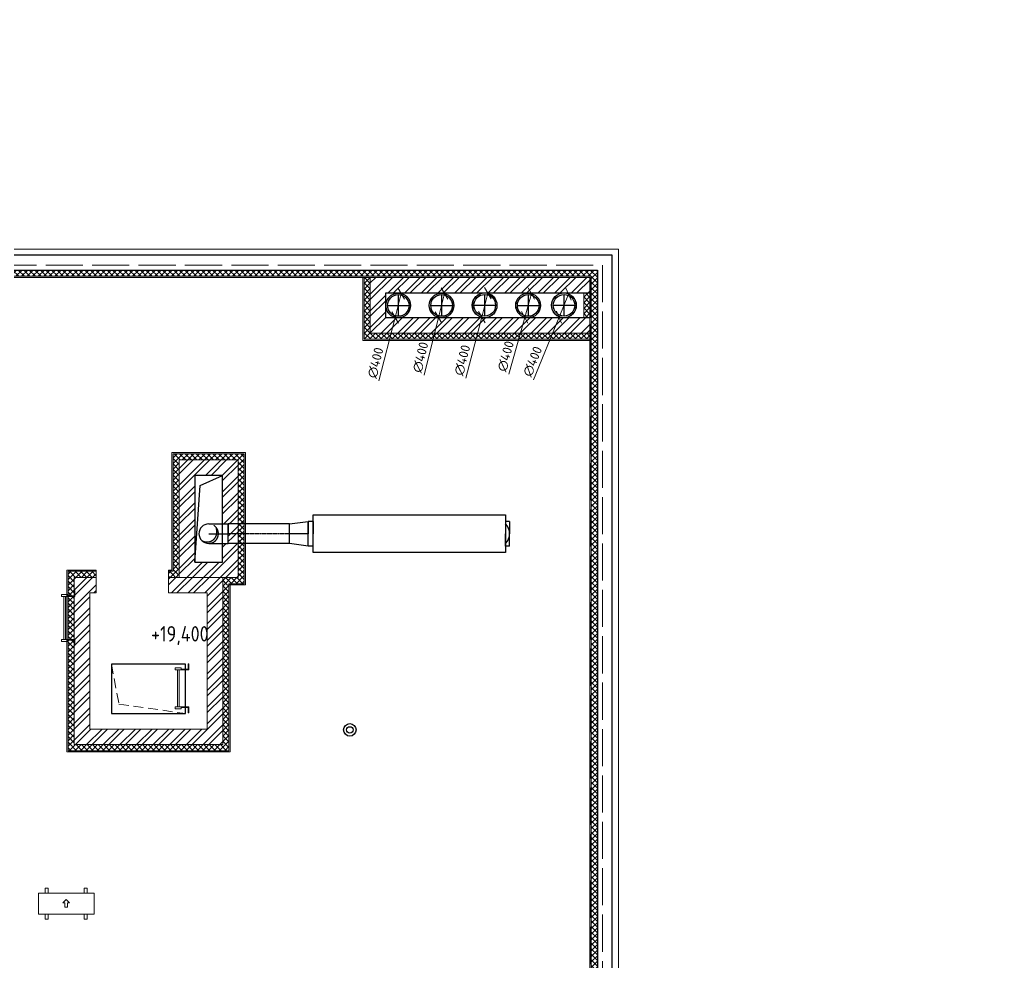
# Model space of a CAD drawing. Header units: millimetres. Extents: x -222892 to 671268, y 0 to 135099.
# Drawn here: x 655239 to 671268, y 71417 to 86651 of the extents above; entities that cross this region are included whole.
import ezdxf
from ezdxf import colors
from ezdxf.entities.mleader import LeaderData, LeaderLine
from ezdxf.math import Vec2, Vec3

# ---------------------------------------------------------------- set-up
doc = ezdxf.new("R2010")
doc.units = ezdxf.units.MM
doc.header["$PDMODE"] = 34
for name, pattern in [('ACAD_ISO02W100', [15, 12, -3]), ('CENTER2', [28.575, 19.05, -3.175, 3.175, -3.175]), ('DASHED', [19.05, 12.7, -6.35]), ('HIDDEN', [6, 4, -2]), ('HIDDEN2', [4.7625, 3.175, -1.5875])]:
    doc.linetypes.add(name, pattern=pattern)
doc.layers.get('Defpoints').update_dxf_attribs({"lineweight": 0})
for name, color, linetype, lineweight in [('!!!_АР_отделка', 92, 'Continuous', 5), ('АР_Двери фасада', 1, 'Continuous', 15), ('АР_Навесной фасад', 190, 'Continuous', 5), ('АР_Перегородки кирпич', 244, 'Continuous', 5), ('АР_Перегородки_кирпич_Штрих', 244, 'Continuous', 5), ('АР_Утеплитель', 154, 'Continuous', 5), ('АР_Штрих утеплитель', 24, 'Continuous', 5), ('М_0_В35', 142, 'Continuous', 25), ('М_проемы ОВ', 30, 'Continuous', 5), ('М_проемы ОВ вч', 210, 'Continuous', 5), ('М_Холод', 161, 'Continuous', 5), ('пунктир', 251, 'Continuous', 5), ('Специальное оборудование', 7, 'Continuous', 5)]:
    doc.layers.add(name, color=color, linetype=linetype, lineweight=lineweight)
for name, color, linetype in [('_TEXT', 7, 'Continuous'), ('Aks_скрытые_линии', 7, 'HIDDEN'), ('Aks_Схема', 3, 'Continuous'), ('АР_Парапет', 142, 'Continuous'), ('АР_стены', 250, 'Continuous'), ('Аэратор', 20, 'Continuous'), ('М_дефлектор', 122, 'Continuous'), ('ПРОЕМЫ ОВ', 173, 'Continuous')]:
    doc.layers.add(name, color=color, linetype=linetype)
doc.styles.add('ISOCPEUR', font='isocpeur.ttf', dxfattribs={"width": 0.85})
doc.styles.add('RomanS', font='isocpeur.ttf')
doc.dimstyles.new('Тимур', dxfattribs={"dimscale": 100, "dimtxt": 250, "dimasz": 1.5, "dimexe": 1, "dimexo": 0, "dimgap": 0.5, "dimtad": 1, "dimdec": 0, "dimrnd": 10, "dimzin": 12, "dimdsep": 46, "dimtxsty": 'RomanS', "dimblk1": 'OBLIQUE', "dimblk2": 'OBLIQUE', "dimsah": 1, "dimcen": 3, "dimdle": 1, "dimclrd": 256, "dimclre": 256, "dimclrt": 256, "dimadec": 0, "dimazin": 0, "dimtfac": 0.666667, "dimtdec": 0, "dimtmove": 0, "dimatfit": 3, "dimldrblk": 'OBLIQUE', "dimfxl": 1, "dimtvp": 1, "dimtolj": 1, "dimtzin": 12, "dimlwd": -1, "dimlwe": -1, "dimarcsym": 0})

# ---------------------------------------------------------------- blocks, each defined once
blk = doc.blocks.new('A$C1c8ff280')
at = {"layer": 'пунктир', "color": 2, "linetype": 'ACAD_ISO02W100', "ltscale": 50}
for points in [[(36321, -64341), (36321, -63955), (27550, -63955), (27550, -69145), (19430, -69145), (19430, -75495), (6330, -75495), (6330, -65785), (12680, -65785), (12680, -47915), (23295, -47915), (23295, -43950), (58095, -43950), (58095, -47915), (68595, -47915), (68595, -65785), (74945, -65785), (74945, -75495), (61845, -75495), (61845, -69145), (53965, -69145), (53965, -63955), (45231, -63955), (45231, -64250)], [(36521, -64269), (36521, -63755), (27350, -63755), (27350, -68945), (19230, -68945), (19230, -75295), (6530, -75295), (6530, -65985), (12880, -65985), (12880, -48115), (23595, -48115), (23595, -44250), (57795, -44250), (57795, -48115), (68395, -48115), (68395, -65985), (74745, -65985), (74745, -75295), (62045, -75295), (62045, -68945), (54165, -68945), (54165, -63755), (45031, -63755)]]:
    blk.add_lwpolyline(points, dxfattribs=at)
blk = doc.blocks.new('LADDER_12760 - LADDER_12760-5164013-3_1 этаж')
at = {"layer": 'Специальное оборудование'}
for p, q in [((25, 95), (-50, 95)), ((-50, 95), (-50, 88)), ((-50, 88), (18, 88)), ((0, 0), (25, 0)), ((0, -76.2), (0, 0)), ((18, 88), (18, 0)), ((25, 0), (25, 95)), ((25, 0), (25, -76.2)), ((575, 95), (575, 0)), ((650, 95), (575, 95)), ((575, 0), (600, 0)), ((575, -76.2), (575, 0)), ((582, 0), (582, 88)), ((582, 88), (650, 88)), ((600, 0), (600, -76.2)), ((650, 88), (650, 95)), ((25, -76.2), (0, -76.2)), ((25, -25.4), (575, -25.4)), ((575, -45.4), (25, -45.4)), ((600, -76.2), (575, -76.2))]:
    blk.add_line(p, q, dxfattribs=at)
blk = doc.blocks.new('A$C9b338701')
at = {"layer": 'Специальное оборудование'}
for p, q in [((-95.2875, 208.6161), (-95.2875, 217.5096)), ((-95.2875, 217.5096), (0, 217.5096)), ((-8.8935, 208.6161), (-95.2875, 208.6161)), ((-8.8935, 96.8121), (-8.8935, 208.6161)), ((0, 217.5096), (0, 96.8121)), ((598.775, 217.5096), (694.0625, 217.5096)), ((598.775, 96.8121), (598.775, 217.5096)), ((694.0625, 208.6161), (607.6685, 208.6161)), ((607.6685, 208.6161), (607.6685, 96.8121)), ((694.0625, 217.5096), (694.0625, 208.6161)), ((0, 96.8121), (-31.7625, 96.8121)), ((-31.7625, 96.8121), (-31.7625, 0)), ((-31.7625, 0), (0, 0)), ((0, 0), (0, 96.8121)), ((598.775, 64.5414), (0, 64.5414)), ((0, 39.1314), (598.775, 39.1314)), ((630.5375, 96.8121), (598.775, 96.8121)), ((598.775, 96.8121), (598.775, 0)), ((598.775, 0), (630.5375, 0)), ((630.5375, 0), (630.5375, 96.8121))]:
    blk.add_line(p, q, dxfattribs=at)
blk = doc.blocks.new('_DotSmall')
at = {"color": 0, "linetype": 'ByBlock', "const_width": 0.5}
blk.add_lwpolyline([(-0.0625, 0, 1), (0.0625, 0, 1)], format="xyb", close=True, dxfattribs=at)
blk = doc.blocks.new('A$Cd8bddbec')
at = {"color": 251, "linetype": 'ByBlock'}
for points in [[(-2, 175), (-2, -175)], [(-175, 0), (175, 0)]]:
    blk.add_lwpolyline(points, dxfattribs=at)
blk.add_circle((0, 0), 175, dxfattribs=at)
at = {"layer": 'М_дефлектор'}
blk.add_circle((-2, 0), 200, dxfattribs=at)
blk = doc.blocks.new('_OBLIQUE')
at = {"color": 0, "linetype": 'ByBlock'}
blk.add_line((-0.5, -0.5), (0.5, 0.5), dxfattribs=at)
blk = doc.blocks.new('*D5262')
at = {"layer": 'Defpoints', "color": 0, "linetype": 'ByBlock', "transparency": 16777216}
for p in [(661404, 82227), (661306, 81839)]:
    blk.add_point(p, dxfattribs=at)
at = {"layer": 'М_проемы ОВ', "transparency": 16777216}
for p in [(661404, 82227), (661046, 80816)]:
    blk.add_line(p, (661306, 81839), dxfattribs=at)
at = {"layer": 'М_проемы ОВ', "linetype": 'ByBlock', "transparency": 16777216, "xscale": 150, "yscale": 150, "zscale": 150}
for p, rotation in [((661404, 82227), 255.7543311667335), ((661306, 81839), 75.75433116673344)]:
    blk.add_blockref('_OBLIQUE', p, dxfattribs=dict(at, rotation=rotation))
at = {"layer": 'М_проемы ОВ', "linetype": 'ByBlock', "transparency": 16777216, "insert": (660991, 81106), "char_height": 150, "attachment_point": 5, "rotation": 75.7543, "style": 'RomanS'}
blk.add_mtext('\\A1;∅400', dxfattribs=at)
blk = doc.blocks.new('*D5263')
at = {"layer": 'Defpoints', "color": 0, "linetype": 'ByBlock', "transparency": 16777216}
for p in [(662105, 82227), (662008, 81839)]:
    blk.add_point(p, dxfattribs=at)
at = {"layer": 'М_проемы ОВ', "transparency": 16777216}
for p in [(662105, 82227), (661776, 80905)]:
    blk.add_line(p, (662008, 81839), dxfattribs=at)
at = {"layer": 'М_проемы ОВ', "linetype": 'ByBlock', "transparency": 16777216, "xscale": 150, "yscale": 150, "zscale": 150}
for p, rotation in [((662105, 82227), 256.0085881339543), ((662008, 81839), 76.00858813395436)]:
    blk.add_blockref('_OBLIQUE', p, dxfattribs=dict(at, rotation=rotation))
at = {"layer": 'М_проемы ОВ', "linetype": 'ByBlock', "transparency": 16777216, "insert": (661719, 81195), "char_height": 150, "attachment_point": 5, "rotation": 76.0086, "style": 'RomanS'}
blk.add_mtext('\\A1;∅400', dxfattribs=at)
blk = doc.blocks.new('*D5264')
at = {"layer": 'Defpoints', "color": 0, "linetype": 'ByBlock', "transparency": 16777216}
for p in [(663511, 82226), (663403, 81841)]:
    blk.add_point(p, dxfattribs=at)
at = {"layer": 'М_проемы ОВ', "transparency": 16777216}
for p in [(663511, 82226), (663144, 80920)]:
    blk.add_line(p, (663403, 81841), dxfattribs=at)
at = {"layer": 'М_проемы ОВ', "linetype": 'ByBlock', "transparency": 16777216, "xscale": 150, "yscale": 150, "zscale": 150}
for p, rotation in [((663511, 82226), 254.3119260732801), ((663403, 81841), 74.31192607328015)]:
    blk.add_blockref('_OBLIQUE', p, dxfattribs=dict(at, rotation=rotation))
at = {"layer": 'М_проемы ОВ', "linetype": 'ByBlock', "transparency": 16777216, "insert": (663096, 81211), "char_height": 150, "attachment_point": 5, "rotation": 74.3119, "style": 'RomanS'}
blk.add_mtext('\\A1;∅400', dxfattribs=at)
blk = doc.blocks.new('*D5265')
at = {"layer": 'Defpoints', "color": 0, "linetype": 'ByBlock', "transparency": 16777216}
for p in [(664110, 82214), (663958, 81844)]:
    blk.add_point(p, dxfattribs=at)
at = {"layer": 'М_проемы ОВ', "transparency": 16777216}
for p in [(664110, 82214), (663545, 80832)]:
    blk.add_line(p, (663958, 81844), dxfattribs=at)
at = {"layer": 'М_проемы ОВ', "linetype": 'ByBlock', "transparency": 16777216, "xscale": 150, "yscale": 150, "zscale": 150}
for p, rotation in [((664110, 82214), 247.7844689894283), ((663958, 81844), 67.78446898942835)]:
    blk.add_blockref('_OBLIQUE', p, dxfattribs=dict(at, rotation=rotation))
at = {"layer": 'М_проемы ОВ', "linetype": 'ByBlock', "transparency": 16777216, "insert": (663531, 81127), "char_height": 150, "attachment_point": 5, "rotation": 67.7845, "style": 'RomanS'}
blk.add_mtext('\\A1;∅400', dxfattribs=at)
blk = doc.blocks.new('*U4608')
at = {"linetype": 'ByBlock'}
for p, q in [((-15.55, -3.05), (-15.55, 3.05)), ((-15.55, 3.05), (15.55, 3.05)), ((15.55, 3.05), (15.55, -3.05)), ((15.55, -3.05), (-15.55, -3.05))]:
    blk.add_line(p, q, dxfattribs=at)
blk = doc.blocks.new('Aks_rs_mixed_400x200_to_315_300_wipe')
at = {"color": 0, "linetype": 'ByBlock', "lineweight": -2}
blk.add_wipeout([(-2, 0), (2, 0), (1.575, 3), (-1.575, 3)], dxfattribs=at)
blk = doc.blocks.new('Aks_rs_mixed_400x200_to_315_300')
at = {"color": 0, "linetype": 'ByBlock', "lineweight": -2}
blk.add_blockref('Aks_rs_mixed_400x200_to_315_300_wipe', (0, 0), dxfattribs=at)
for p, q in [((-2, 0), (-1.575, 3)), ((-1.575, 3), (1.575, 3)), ((1.575, 3), (2, 0)), ((-2, 0), (2, 0))]:
    blk.add_line(p, q, dxfattribs=at)
at = {"layer": 'Aks_Схема'}
blk.add_line((0, 0), (0, 3), dxfattribs=at)
blk = doc.blocks.new('Aks_es_drop_rnd_315_315_wipe')
at = {"color": 0, "linetype": 'ByBlock', "lineweight": -2}
blk.add_wipeout([(-1.57, 0), (-1.57, 0.16), (-1.54, 0.33), (-1.5, 0.49), (-1.44, 0.64), (-1.36, 0.79), (-1.27, 0.93), (-1.17, 1.05), (-1.05, 1.17), (-0.93, 1.27), (-0.79, 1.36), (-0.64, 1.44), (-0.49, 1.5), (-0.33, 1.54), (-0.16, 1.57), (0, 1.58), (0.16, 1.57), (0.33, 1.54), (0.49, 1.5), (0.64, 1.44), (0.79, 1.36), (0.93, 1.27), (1.05, 1.17), (1.17, 1.05), (1.27, 0.93), (1.36, 0.79), (1.44, 0.64), (1.5, 0.49), (1.54, 0.33), (1.57, 0.16), (1.58, 0), (1.58, -3.15), (-1.57, -3.15)], dxfattribs=at)
blk = doc.blocks.new('Aks_es_drop_rnd_315_315')
at = {"color": 0, "linetype": 'ByBlock', "lineweight": -2}
blk.add_arc((0, 0), 1.57, 0, 180, dxfattribs=at)
blk.add_blockref('Aks_es_drop_rnd_315_315_wipe', (0, 0), dxfattribs=at)
for p, q in [((-1.57, 0), (-1.57, -3.15)), ((1.57, 0), (1.57, -3.15)), ((-1.57, -3.15), (1.57, -3.15))]:
    blk.add_line(p, q, dxfattribs=at)
at = {"color": 200, "linetype": 'CENTER2', "lineweight": -2}
blk.add_line((0, 0), (0, -3.15), dxfattribs=at)
at = {"color": 0, "linetype": 'ByBlock', "lineweight": -2}
blk.add_arc((0, 0), 1.57, 0, 180, dxfattribs=at)
at = {"layer": 'Aks_скрытые_линии'}
for centre, radius, start, end in [((0, 0), 1.57, 180, 0), ((0.28, 0.28), 1.62, 149.0362, 300.9638)]:
    blk.add_arc(centre, radius, start, end, dxfattribs=at)
at = {"layer": 'Aks_Схема'}
blk.add_line((0, 0), (0, -3.15), dxfattribs=at)
blk = doc.blocks.new('*D5280')
at = {"layer": 'Defpoints', "color": 0, "linetype": 'ByBlock', "transparency": 16777216}
for p in [(662808, 82231), (662707, 81844)]:
    blk.add_point(p, dxfattribs=at)
at = {"layer": 'М_проемы ОВ', "transparency": 16777216}
for p in [(662808, 82231), (662448, 80858)]:
    blk.add_line(p, (662707, 81844), dxfattribs=at)
at = {"layer": 'М_проемы ОВ', "linetype": 'ByBlock', "transparency": 16777216, "xscale": 150, "yscale": 150, "zscale": 150}
for p, rotation in [((662808, 82231), 255.3152802705952), ((662707, 81844), 75.31528027059525)]:
    blk.add_blockref('_OBLIQUE', p, dxfattribs=dict(at, rotation=rotation))
at = {"layer": 'М_проемы ОВ', "linetype": 'ByBlock', "transparency": 16777216, "insert": (662395, 81148), "char_height": 150, "attachment_point": 5, "rotation": 75.3153, "style": 'RomanS'}
blk.add_mtext('\\A1;∅400', dxfattribs=at)

msp = doc.modelspace()

# ---------------------------------------------------------------- hatches: boundary and pattern name
at = {"layer": 'АР_Перегородки_кирпич_Штрих', "ltscale": 500}
h = msp.add_hatch(dxfattribs=at)
h.set_pattern_fill('ANSI32', color=256, scale=20)
h.paths.add_polyline_path([(664458.7, 81585.7), (660905.6, 81585.7), (660905.6, 82485.7), (664458.7, 82485.7)])
edge = h.paths.add_edge_path(flags=16)
edge.add_line((664457.4, 81835.7), (661155.6, 81835.7))
edge.add_line((661155.6, 82235.7), (664457.4, 82235.7))
edge.add_line((664458.7, 82235.7), (664458.7, 81835.7))
h = msp.add_hatch(dxfattribs=at)
h.set_pattern_fill('ANSI32', color=256, scale=20)
h.paths.add_polyline_path([(658067.4, 79285.7), (658517.4, 79285.7), (658517.4, 77885.7), (658067.4, 77885.7)], flags=16)
h.paths.add_polyline_path([(657817.4, 79535.7), (658767.4, 79535.7), (658767.4, 77635.7), (657817.4, 77635.7)])
h = msp.add_hatch(dxfattribs=at)
h.set_pattern_fill('ANSI32', color=256, scale=20)
h.paths.add_polyline_path([(658519, 77635.7), (658007.4, 77635.7), (658007.4, 77385.8), (658269, 77385.8), (658269, 75185.8), (658007.4, 75185.8), (658007.4, 74935.8), (658519, 74935.8)])
h.paths.add_polyline_path([(658007.4, 77635.7), (657817.4, 77635.7), (657644.1, 77635.8), (657644.1, 77386), (658007.4, 77385.8)], flags=17)
h.paths.add_polyline_path([(656474.1, 77555.7), (656474.1, 77635.8), (656119, 77635.8), (656119, 77425.9), (656129.2, 77425.9), (656129.2, 77330.6), (656119, 77330.6), (656119, 76631.9), (656129.2, 76631.9), (656129.2, 76536.6), (656119, 76536.6), (656119, 74935.8), (658007.4, 74935.8), (658007.4, 75185.8), (656369, 75185.8), (656369, 77385.8), (656474.1, 77385.8)])
at = {"layer": 'АР_Утеплитель', "ltscale": 500}
h = msp.add_hatch(dxfattribs=at)
h.set_pattern_fill('ANSI37', color=256, scale=20)
h.paths.add_polyline_path([(664457.4, 81583.9), (664457.4, 81585.7), (660905.6, 81585.7), (660905.6, 82485.7), (660805.6, 82485.7), (660805.6, 81485.7), (664457.4, 81485.7)])
h = msp.add_hatch(dxfattribs=at)
h.set_pattern_fill('ANSI37', color=256, scale=20)
h.paths.add_polyline_path([(664457.4, 82235.7), (664355.6, 82235.7), (664355.6, 81835.7), (664457.4, 81835.7)])
h = msp.add_hatch(dxfattribs=at)
h.set_pattern_fill('ANSI37', color=256, scale=20)
h.paths.add_polyline_path([(657817.4, 79535.7), (658767.4, 79535.7), (658767.4, 77635.7), (657817.4, 77635.7)], flags=16)
h.paths.add_polyline_path([(658519, 77635.7), (658519, 77535.7), (658867.4, 77535.7), (658867.4, 79635.7), (657717.4, 79635.7), (657717.4, 77673.5), (657717.4, 77635.7)])
h = msp.add_hatch(dxfattribs=at)
h.set_pattern_fill('ANSI37', color=256, scale=20)
h.paths.add_polyline_path([(656474.1, 77735.8), (656019, 77735.8), (656019, 76623), (656119, 76623), (656119, 77635.8), (656474.1, 77635.8)])
h.paths.add_polyline_path([(658619, 77535.7), (658519, 77535.7), (658519, 75165.7), (658619, 75165.7)])
h.paths.add_polyline_path([(658619, 75165.7), (658519, 75165.7), (658519, 74935.8), (658007.4, 74935.8), (658007.4, 74835.8), (658619, 74835.8)])
h.paths.add_polyline_path([(658007.4, 74935.8), (656119, 74935.8), (656119, 75165.7), (656019, 75165.7), (656019, 74835.8), (658007.4, 74835.8)])
h.paths.add_polyline_path([(656119, 76623), (656019, 76623), (656019, 75165.7), (656119, 75165.7)])
h = msp.add_hatch(dxfattribs=at)
h.set_pattern_fill('ANSI37', color=256, scale=20)
h.paths.add_polyline_path([(657717.4, 77735.8), (657644.1, 77735.8), (657644.1, 77635.8), (657717.4, 77635.8)])
at = {"layer": 'АР_Штрих утеплитель', "ltscale": 500}
h = msp.add_hatch(dxfattribs=at)
h.set_pattern_fill('ANSI37', color=256, scale=20)
h.paths.add_polyline_path([(623063.6, 86470.7), (622249.1, 86470.7), (622192.2, 86370.7), (623063.6, 86370.7)])
h.paths.add_polyline_path([(622249.1, 86470.7), (620063.6, 86470.7), (620063.6, 86370.7), (622192.2, 86370.7)])
h.paths.add_polyline_path([(620063.6, 86470.7), (619657.4, 86470.7), (619657.4, 86370.7), (620063.6, 86370.7)])
h.paths.add_polyline_path([(619657.4, 86470.7), (619537.4, 86470.7), (619537.4, 86350.7), (619637.4, 86350.7), (619637.4, 86370.7), (619657.4, 86370.7)])
h.paths.add_polyline_path([(619637.4, 86350.7), (619537.4, 86350.7), (619537.4, 82608.9), (619637.4, 82507.6)], flags=17)
h.paths.add_polyline_path([(623612.4, 86470.7), (623063.6, 86470.7), (623063.6, 86370.7), (623612.4, 86370.7)])
h.paths.add_polyline_path([(626063.6, 86470.7), (623612.4, 86470.7), (623612.4, 86370.7), (626063.6, 86370.7)])
edge = h.paths.add_edge_path()
edge.add_line((653977.4, 86470.7), (626063.6, 86470.7))
edge.add_line((626063.6, 86470.7), (626063.6, 86370.7))
edge.add_line((626063.6, 86370.7), (653877.4, 86370.7))
edge.add_line((653877.4, 86370.7), (653877.4, 82505.7))
edge.add_line((653877.4, 82505.7), (664477.4, 82505.7))
edge.add_line((664477.4, 82505.7), (664477.4, 64635.7))
edge.add_line((664477.4, 64635.7), (670827.8, 64635.7))
edge.add_line((670827.8, 64635.7), (670827.8, 55285.7))
edge.add_line((670827.8, 55285.7), (658087.4, 55285.7))
edge.add_line((658087.4, 55285.7), (658087.4, 61635.7))
edge.add_line((658087.4, 61635.7), (650207.4, 61635.7))
edge.add_line((650207.4, 61635.7), (650207.4, 66825.7))
edge.add_line((650207.4, 66825.7), (641113.3, 66825.7))
edge.add_line((641113.3, 66825.7), (641113.3, 66244.5))
edge.add_line((641113.3, 66244.5), (641093.8, 66068.2))
edge.add_line((641093.8, 66068.2), (641080.1, 65984.2))
edge.add_line((641080.1, 65984.2), (641077.2, 65968))
edge.add_line((641077.2, 65968), (641014.6, 65639.5))
edge.add_line((641014.6, 65639.5), (640938.6, 65342.7))
edge.add_line((640938.6, 65342.7), (640790, 64925.9))
edge.add_arc((636799.1, 66451.5), 4272.6, 319.18314, 339.07997, ccw=False)
edge.add_arc((632500.3, 71117.2), 10600.2, 314.07966, 315.28219, ccw=False)
edge.add_arc((636869, 66599.1), 4315.4, 292.23076, 314.14191, ccw=False)
edge.add_arc((636849, 66605.1), 4328.5, 269.86222, 292.44587, ccw=False)
edge.add_arc((636844.2, 66682.9), 4406.3, 249.96788, 269.92729, ccw=False)
edge.add_arc((636786.7, 66565.3), 4276.1, 225.76952, 250.1526, ccw=False)
edge.add_arc((636927.5, 66546), 4362.1, 193.65104, 224.2664, ccw=False)
edge.add_arc((635149.4, 66232.6), 2562.8, 185.57656, 196.22526, ccw=False)
edge.add_line((632598.7, 65983.5), (632580.9, 66113.9))
edge.add_line((632580.9, 66113.9), (632563.1, 66244.2))
edge.add_line((632563.1, 66244.2), (632563.1, 66825.7))
edge.add_line((632563.1, 66825.7), (623432.4, 66825.7))
edge.add_line((623432.4, 66825.7), (623432.4, 61635.7))
edge.add_line((623432.4, 61635.7), (615312.4, 61635.5))
edge.add_line((615312.4, 61635.5), (615312.5, 58460.7))
edge.add_line((615312.5, 58460.7), (615312.6, 55285.7))
edge.add_line((615312.6, 55285.7), (602572.4, 55285.6))
edge.add_line((602572.4, 55285.6), (602572.3, 64635.7))
edge.add_line((602572.3, 64635.7), (608922.4, 64635.7))
edge.add_line((608922.4, 64635.7), (608922.4, 82505.7))
edge.add_line((608922.4, 82505.7), (619637.4, 82505.7))
edge.add_line((619637.4, 82505.7), (619537.4, 82605.7))
edge.add_line((619537.4, 82605.7), (608822.4, 82605.7))
edge.add_line((608822.4, 82605.7), (608822.4, 64735.7))
edge.add_line((608822.4, 64735.7), (602472.3, 64735.7))
edge.add_line((602472.3, 64735.7), (602472.4, 55185.7))
edge.add_line((602472.4, 55185.7), (615412.7, 55185.7))
edge.add_line((615412.7, 55185.7), (615412.4, 61535.7))
edge.add_line((615412.4, 61535.7), (623532.4, 61535.7))
edge.add_line((623532.4, 61535.7), (623532.4, 66725.7))
edge.add_line((623532.4, 66725.7), (632463.1, 66725.7))
edge.add_line((632463.1, 66725.7), (632463.1, 66237.4))
edge.add_line((632463.1, 66237.4), (632481.3, 66104.6))
edge.add_line((632481.3, 66104.6), (632499.4, 65971.9))
edge.add_arc((635326.6, 66262.9), 2842.2, 185.8771, 196.02248)
edge.add_arc((636930.4, 66548), 4465.5, 193.85838, 224.29859)
edge.add_arc((636781, 66555.8), 4365.4, 225.74069, 250.04366)
edge.add_arc((636843.7, 66682.6), 4506, 249.84489, 269.91997)
edge.add_arc((636840.3, 66644.7), 4468.1, 269.9629, 314.01068)
edge.add_line((639944.7, 63431.2), (640092.8, 63574.3))
edge.add_arc((636426, 66672.9), 4800.8, 319.80095, 338.22299)
edge.add_line((640884.2, 64891.8), (641034.6, 65314.3))
edge.add_line((641034.6, 65314.3), (641126.3, 65672.6))
edge.add_line((641126.3, 65672.6), (641178.6, 65967))
edge.add_line((641178.6, 65967), (641186.9, 66014.1))
edge.add_line((641186.9, 66014.1), (641213.3, 66238.7))
edge.add_line((641213.3, 66238.7), (641213.3, 66725.7))
edge.add_line((641213.3, 66725.7), (650107.4, 66725.7))
edge.add_line((650107.4, 66725.7), (650107.4, 61535.7))
edge.add_line((650107.4, 61535.7), (657987.4, 61535.7))
edge.add_line((657987.4, 61535.7), (657987.4, 55185.7))
edge.add_line((657987.4, 55185.7), (670927.8, 55185.7))
edge.add_line((670927.8, 55185.7), (670927.8, 64735.7))
edge.add_line((670927.8, 64735.7), (664577.4, 64735.7))
edge.add_line((664577.4, 64735.7), (664577.4, 82605.7))
edge.add_line((664577.4, 82605.7), (653977.4, 82605.7))
edge.add_line((653977.4, 82605.7), (653977.4, 86470.7))

# ---------------------------------------------------------------- linework, layer by layer
at = {"layer": '!!!_АР_отделка'}
msp.add_lwpolyline([(656474.1, 77505.8), (656474.1, 77625.9)], dxfattribs=at)
at = {"layer": 'АР_Двери фасада', "linetype": 'HIDDEN2', "ltscale": 50}
msp.add_lwpolyline([(656719, 76235.8), (656842, 75589.4), (657919, 75435.8)], dxfattribs=at)
at = {"layer": 'АР_Парапет', "ltscale": 500}
msp.add_lwpolyline([(653977.4, 82605.7), (664577.4, 82605.7), (664577.4, 64735.7), (670927.8, 64735.7), (670927.8, 55185.7), (657987.4, 55185.7), (657987.4, 61535.7), (650107.4, 61535.7)], dxfattribs=at)
at = {"layer": 'АР_Перегородки кирпич', "linetype": 'Continuous', "ltscale": 100}
for p, q in [((664355.6, 82485.7), (664355.6, 82485.7)), ((661155.6, 81835.7), (661155.6, 82235.7)), ((661155.6, 82235.7), (664457.4, 82235.7)), ((664457.4, 81835.7), (661155.6, 81835.7)), ((656474.1, 77635.8), (656474.1, 77385.8))]:
    msp.add_line(p, q, dxfattribs=at)
for points in [[(664457.4, 81585.7), (660905.6, 81585.7), (660905.6, 82485.7), (664457.4, 82485.7)], [(657817.4, 79535.7), (658767.4, 79535.7), (658767.4, 77635.7), (657817.4, 77635.7)], [(658067.4, 79285.7), (658517.4, 79285.7), (658517.4, 77885.7), (658067.4, 77885.7)]]:
    msp.add_lwpolyline(points, close=True, dxfattribs=at)
for points in [[(656474.1, 77635.8), (656119, 77635.8), (656119, 74935.8), (658519, 74935.8), (658519, 77635.8), (657911, 77635.8)], [(656474.1, 77385.8), (656369, 77385.8), (656369, 75185.8), (658269, 75185.8), (658269, 77385.8), (657644.1, 77386), (657644.1, 77635.8), (657817.4, 77635.7)]]:
    msp.add_lwpolyline(points, dxfattribs=at)
at = {"layer": 'АР_стены', "linetype": 'DASHED', "ltscale": 200}
msp.add_lwpolyline([(656719, 75435.8), (657919, 75435.8), (657919, 76235.8), (656719, 76235.8)], close=True, dxfattribs=at)
at = {"layer": 'АР_Утеплитель', "ltscale": 500}
for p, q in [((664355.6, 82235.7), (664355.6, 81835.7)), ((656474.1, 77635.8), (656474.1, 77755.8)), ((657644.1, 77755.8), (657697.4, 77755.8)), ((657644.1, 77635.8), (657644.1, 77755.8)), ((657644.1, 77735.8), (657717.4, 77735.8))]:
    msp.add_line(p, q, dxfattribs=at)
for points in [[(664457.4, 81465.7), (660785.6, 81465.7), (660785.6, 82485.7)], [(664457.4, 81485.7), (660805.6, 81485.7), (660805.6, 82485.7)], [(657697.4, 77735.8), (657697.4, 79655.7), (658887.4, 79655.7), (658887.4, 77515.7), (658619, 77515.7)], [(657717.4, 77735.8), (657717.4, 79635.7), (658867.4, 79635.7), (658867.4, 77535.7), (658619, 77535.7)], [(656474.1, 77755.8), (655999, 77755.8), (655999, 74815.8), (658639, 74815.8), (658639, 77515.7)], [(656474.1, 77735.8), (656019, 77735.8), (656019, 74835.8), (658619, 74835.8), (658619, 77535.7)], [(657717.4, 77635.7), (657717.4, 77635.8)]]:
    msp.add_lwpolyline(points, dxfattribs=at)
at = {"layer": 'АР_Штрих утеплитель', "ltscale": 500}
for points in [[(619657.4, 86350.7), (653857.4, 86350.7), (653857.4, 82485.7), (664457.4, 82485.7), (664457.4, 64615.7), (670807.8, 64615.7), (670807.8, 55305.7), (658107.4, 55305.7), (658107.4, 61655.7), (650227.4, 61655.7), (650227.4, 66845.7), (641093.3, 66845.7)], [(653877.4, 82505.7), (664477.4, 82505.7), (664477.4, 64635.7), (670827.8, 64635.7), (670827.8, 55285.7), (658087.4, 55285.7), (658087.4, 61635.7), (650207.4, 61635.7)]]:
    msp.add_lwpolyline(points, dxfattribs=at)
at = {"layer": 'Аэратор'}
for radius in [101.6, 51.6]:
    msp.add_circle((660574.9, 75172.1), radius, dxfattribs=at)
at = {"layer": 'М_0_В35', "linetype": 'Continuous'}
for p, q in [((659983.7, 78543.4), (659899.4, 78543.4)), ((659899.4, 78543.4), (659899.4, 78343.4)), ((659983.7, 78543.4), (659983.7, 78343.4)), ((663158.1, 78543.4), (663093.7, 78543.4)), ((663093.7, 78543.4), (663093.7, 78343.4)), ((663158.1, 78543.4), (663158.1, 78343.4)), ((659599.4, 78500.9), (658607.4, 78500.9)), ((658607.4, 78500.9), (658607.4, 78343.4)), ((659599.4, 78500.9), (659599.4, 78343.4)), ((658607.4, 78185.9), (658607.4, 78343.4)), ((659599.4, 78185.9), (659599.4, 78343.4)), ((659899.4, 78143.4), (659899.4, 78343.4)), ((659983.7, 78143.4), (659983.7, 78343.4)), ((663093.7, 78143.4), (663093.7, 78343.4)), ((663158.1, 78143.4), (663158.1, 78343.4)), ((659599.4, 78185.9), (658607.4, 78185.9)), ((659983.7, 78143.4), (659899.4, 78143.4)), ((663158.1, 78143.4), (663093.7, 78143.4))]:
    msp.add_line(p, q, dxfattribs=at)
at = {"layer": 'М_0_В35', "color": 200, "linetype": 'CENTER2'}
msp.add_line((659599.4, 78343.4), (658607.4, 78343.4), dxfattribs=at)
at = {"layer": 'М_0_В35'}
msp.add_arc((662933.2, 78343.4), 224.8, 315.53454, 44.46546, dxfattribs=at)
at = {"layer": 'М_проемы ОВ', "linetype": 'ByBlock'}
for centre in [(661355, 82033.3), (661358.7, 82033.4), (662056.8, 82033.3), (662058.7, 82033.5), (662755.6, 82035.8), (663456.8, 82033.3), (663458.7, 82033.5), (664034.1, 82033.7), (664037.7, 82035.7)]:
    msp.add_circle(centre, 200, dxfattribs=at)
at = {"layer": 'М_проемы ОВ вч', "linetype": 'ByBlock'}
msp.add_circle((662757.4, 82037.1), 200, dxfattribs=at)
at = {"layer": 'М_Холод'}
msp.add_lwpolyline([(656438.6, 72531), (655538.6, 72531), (655538.6, 72191), (656438.6, 72191)], close=True, dxfattribs=at)
for points in [[(655648.6, 72531), (655648.6, 72611), (655698.6, 72611), (655698.6, 72531)], [(656328.6, 72531), (656328.6, 72611), (656278.6, 72611), (656278.6, 72531)], [(655988.6, 72429.4), (655936.4, 72377.1), (655967.8, 72377.1), (655967.8, 72307.2), (655988.6, 72307.2)], [(655988.6, 72429.4), (656040.9, 72377.1), (656009.4, 72377.1), (656009.4, 72307.2), (655988.6, 72307.2)], [(655698.6, 72191), (655698.6, 72111), (655648.6, 72111), (655648.6, 72191)], [(656278.6, 72191), (656278.6, 72111), (656328.6, 72111), (656328.6, 72191)]]:
    msp.add_lwpolyline(points, dxfattribs=at)
at = {"layer": 'ПРОЕМЫ ОВ', "ltscale": 500}
msp.add_lwpolyline([(661155.6, 82235.7), (664457.4, 82235.7), (664457.4, 81835.7), (661155.6, 81835.7)], close=True, dxfattribs=at)

# ---------------------------------------------------------------- block references
at = {"layer": 'АР_Штрих утеплитель', "ltscale": 500}
msp.add_blockref('A$C1c8ff280', (596063.6, 130600.7), dxfattribs=at)
at = {"layer": 'М_0_В35', "linetype": 'ByBlock', "xscale": 100, "yscale": 100, "zscale": 100}
msp.add_blockref('*U4608', (661538.7, 78343.4), dxfattribs=at)
at = {"layer": 'М_дефлектор'}
for p in [(661358.7, 82033.3), (662058.7, 82033.3), (662755.6, 82035.7), (663458.7, 82033.3), (664037.7, 82035.6)]:
    msp.add_blockref('A$Cd8bddbec', p, dxfattribs=at)
at = {"layer": 'Специальное оборудование', "xscale": 1.2705, "yscale": 1.2705, "zscale": 1.2705, "rotation": 269.9999999999997}
msp.add_blockref('LADDER_12760 - LADDER_12760-5164013-3_1 этаж', (656008.5, 77362.4), dxfattribs=at)
at = {"layer": 'Специальное оборудование', "rotation": 270}
msp.add_blockref('A$C9b338701', (657751.5, 76142.4), dxfattribs=at)

# ---------------------------------------------------------------- dimensions: what is measured, and where the dimension line sits
at = {"layer": 'М_проемы ОВ', "linetype": 'ByBlock'}
for p1, p2, picture, middle in [((661404.2, 82227.1), (661305.8, 81839.4), '*D5262', (661111.7, 81074.9)), ((662105.2, 82227.4), (662008.5, 81839.2), '*D5263', (661840.4, 81164.7)), ((662808.1, 82230.5), (662706.7, 81843.6), '*D5280', (662516.2, 81116.6)), ((663510.9, 82225.8), (663402.8, 81840.7), '*D5264', (663216.5, 81177.6)), ((664109.7, 82214.3), (663958.5, 81844), '*D5265', (663646.4, 81079.9))]:
    dim = msp.add_diameter_dim_2p(p1=p1, p2=p2, dimstyle='Тимур', override={"dimtxt": 1.5}, dxfattribs=at)
    dim.commit()
    dim.dimension.update_dxf_attribs({"geometry": picture, "text_midpoint": middle, "dimtype": 163})

# ---------------------------------------------------------------- leaders
at = {"layer": '_TEXT'}
ml = msp.add_multileader_mtext('Standard', dxfattribs=at)
ml.set_content('+19,400', color=256, style='ISOCPEUR')
ml.set_leader_properties(color=256, linetype='Continuous', lineweight=-1)
ml.set_arrow_properties(name='DOTSMALL')
ml.build(insert=Vec2(0, 0))
ml.multileader.update_dxf_attribs({"has_dogleg": 0, "has_text_frame": 1, "text_left_attachment_type": 4, "text_right_attachment_type": 4, "dogleg_length": 0, "arrow_head_size": 180})
ctx = ml.context
ctx.base_point, ctx.char_height, ctx.arrow_head_size, ctx.landing_gap_size, ctx.plane_origin = Vec3(657324.7, 76516.7), 250, 180, 50, Vec3(657243.3, 74806)
ctx.left_attachment, ctx.right_attachment, ctx.text_align_type = 4, 4, 1
notes = []
notes.append((ctx, [(0, (0, 0, 0), (0, 0), (1, 0), 1, [])]))
ctx.mtext.insert, ctx.mtext.width, ctx.mtext.defined_height, ctx.mtext.alignment, ctx.mtext.line_spacing_style, ctx.mtext.flow_direction = Vec3(657826.3, 76850), 696.035, 776.5, 2, 2, 5
for ctx, leaders in notes:
    for number, flags, end, landing, length, lines in leaders:
        leader = LeaderData()
        leader.index, (leader.has_last_leader_line, leader.has_dogleg_vector, leader.attachment_direction) = number, flags
        leader.last_leader_point, leader.dogleg_vector, leader.dogleg_length = Vec3(end), Vec3(landing), length
        for number, points, colour, breaks in lines:
            line = LeaderLine()
            line.index, line.vertices, line.color, line.breaks = number, Vec3.list(points), colors.encode_raw_color(colour), breaks
            leader.lines.append(line)
        ctx.leaders.append(leader)

# ---------------------------------------------------------------- next in the draw order: block references
at = {"layer": 'М_0_В35', "linetype": 'Continuous', "xscale": 100, "yscale": 100, "zscale": 100}
for name, p, rotation in [('Aks_rs_mixed_400x200_to_315_300', (659899.4, 78343.4), 89.99999999999754), ('Aks_es_drop_rnd_315_315', (658292.4, 78343.4), 89.9999999999978)]:
    msp.add_blockref(name, p, dxfattribs=dict(at, rotation=rotation))

# ---------------------------------------------------------------- next in the draw order: linework, layer by layer
at = {"layer": 'АР_Навесной фасад', "ltscale": 100}
msp.add_lwpolyline([(649767.4, 61195.7), (657647.4, 61195.7), (657647.4, 54845.7), (671267.8, 54845.7), (671267.8, 65075.7), (664917.4, 65075.7), (664917.4, 82945.7), (654417.4, 82945.7)], dxfattribs=at)
at = {"layer": 'АР_Парапет', "ltscale": 500}
msp.add_lwpolyline([(649867.4, 61295.7), (657747.4, 61295.7), (657747.4, 54945.7), (671167.8, 54945.7), (671167.8, 64975.7), (664817.4, 64975.7), (664817.4, 82845.7), (654317.4, 82845.7)], dxfattribs=at)
at = {"layer": 'ПРОЕМЫ ОВ', "ltscale": 500}
msp.add_lwpolyline([(658517.4, 79285.7), (658067.4, 79285.7), (658067.4, 77885.7), (658517.4, 77885.7)], close=True, dxfattribs=at)
msp.add_lwpolyline([(658067.4, 77885.7), (658152.3, 79122.9), (658517.4, 79285.7)], dxfattribs=at)

doc.saveas('drawing.dxf')
